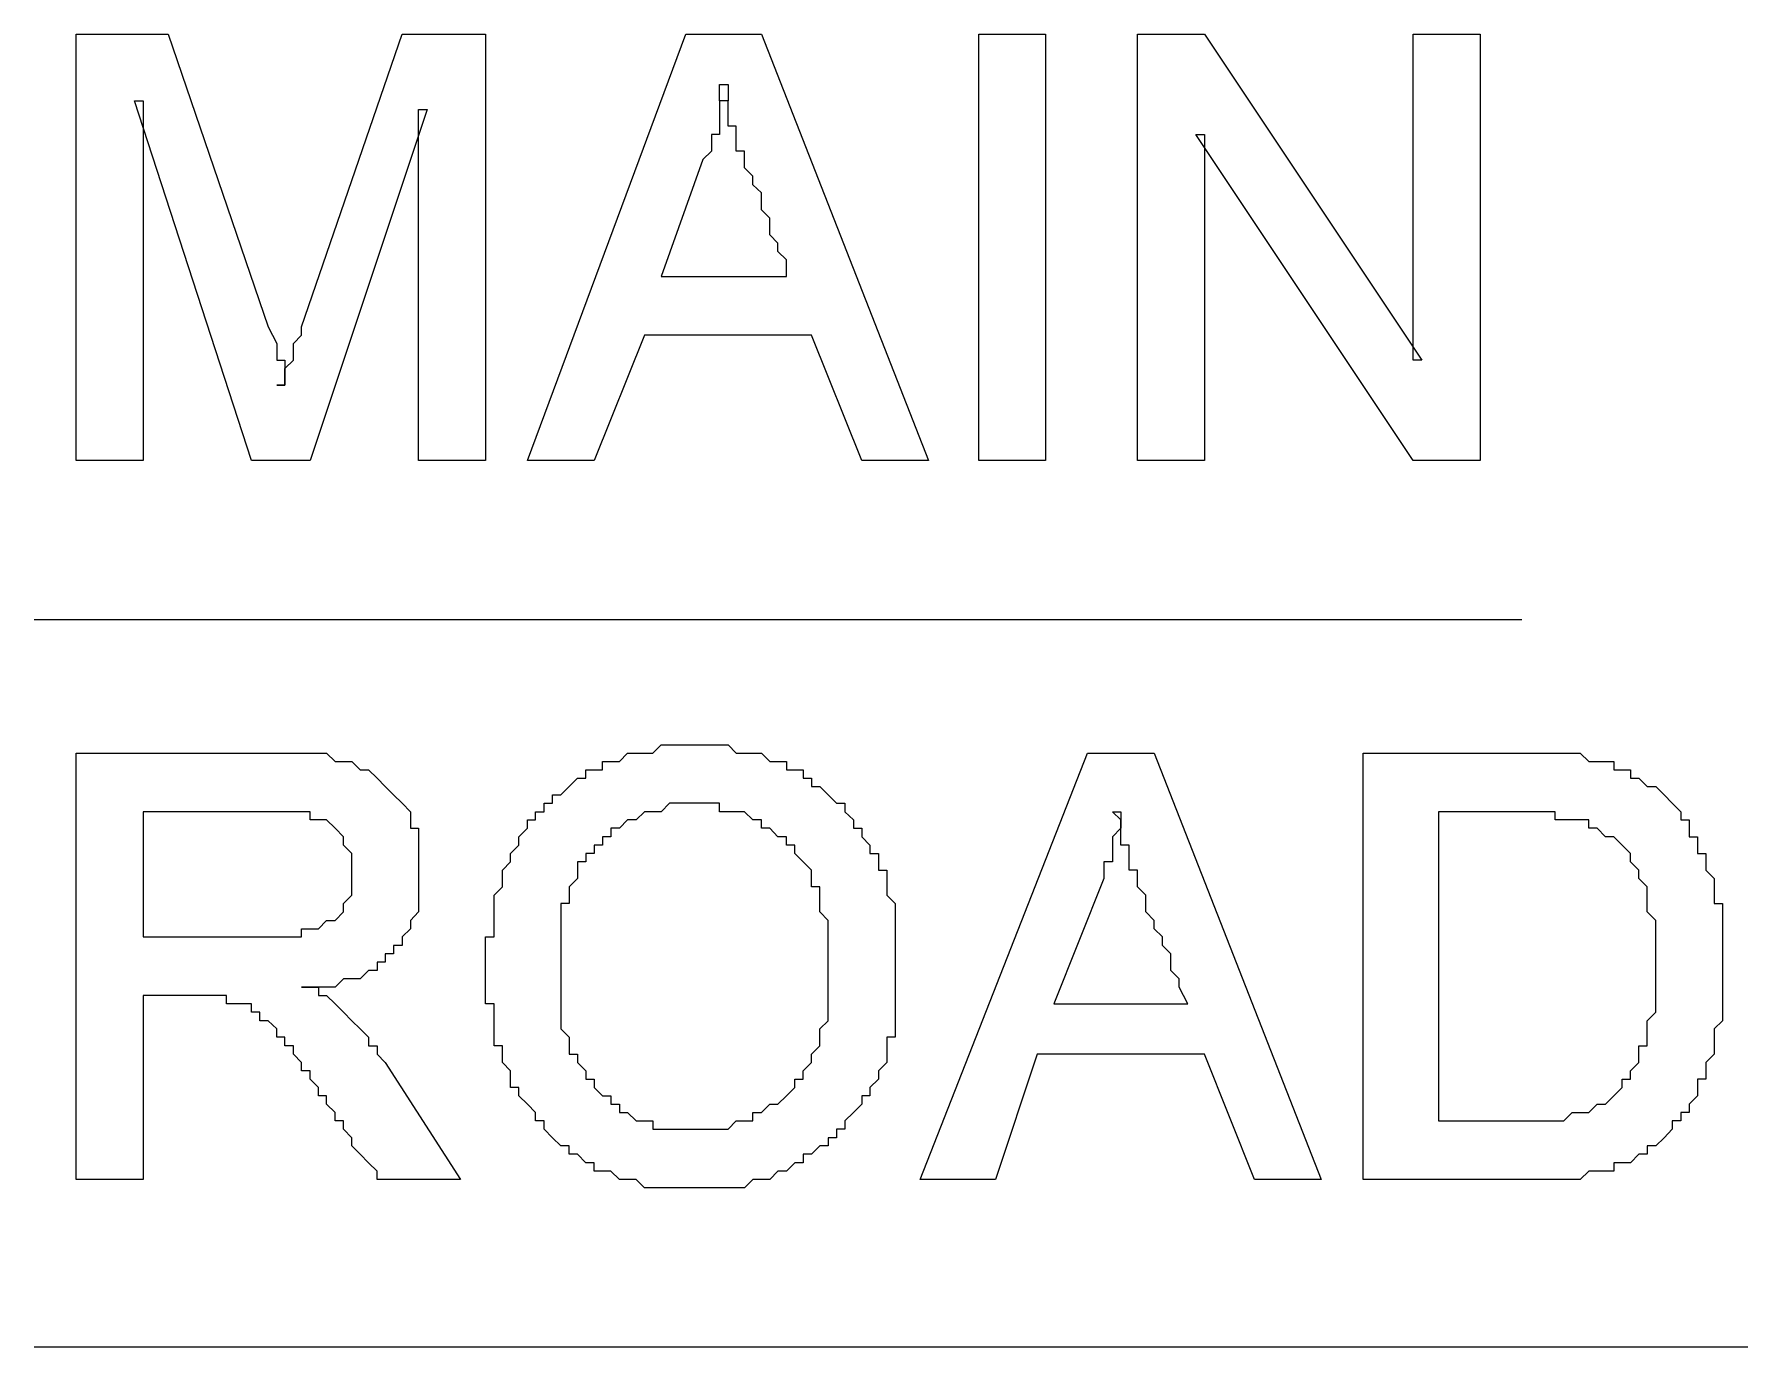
# Model space of a CAD drawing. Header units: inches. Extents: x -628 to 1537, y -1730 to 336.
# Drawn here: x 733 to 787.2, y -768.8 to -727.2 of the extents above; entities that cross this region are included whole.
import ezdxf

# ---------------------------------------------------------------- set-up
doc = ezdxf.new("R2010")
doc.units = ezdxf.units.IN
doc.layers.get('0').update_dxf_attribs({"linetype": 'CONTINUOUS'})

msp = doc.modelspace()

# ---------------------------------------------------------------- linework, layer by layer
at = {"color": 6}
for p, q in [((734.278, -740.733), (734.278, -727.232)), ((734.278, -727.232), (737.194, -727.232)), ((737.194, -727.232), (740.366, -736.499)), ((741.423, -736.499), (744.607, -727.232)), ((744.607, -727.232), (747.254, -727.232)), ((747.254, -727.232), (747.254, -740.733)), ((748.58, -740.733), (753.603, -727.232)), ((753.603, -727.232), (755.993, -727.232)), ((755.993, -727.232), (761.286, -740.733)), ((762.881, -740.733), (762.881, -727.232)), ((762.881, -727.232), (764.996, -727.232)), ((764.996, -727.232), (764.996, -740.733)), ((767.911, -740.733), (767.911, -727.232)), ((767.911, -727.232), (770.032, -727.232)), ((770.032, -727.232), (776.92, -737.56)), ((776.651, -737.56), (776.651, -727.232)), ((776.651, -727.232), (778.772, -727.232)), ((778.772, -727.232), (778.772, -740.733)), ((754.667, -729.085), (754.667, -728.818)), ((754.667, -728.818), (754.936, -728.818)), ((754.667, -729.344), (754.667, -729.085)), ((754.936, -728.818), (754.936, -729.085)), ((754.936, -729.085), (754.936, -729.344)), ((739.84, -740.733), (736.13, -729.344)), ((736.13, -729.344), (736.399, -729.344)), ((736.399, -729.344), (736.399, -740.733)), ((745.402, -729.611), (741.692, -740.733)), ((745.133, -740.733), (745.133, -729.611)), ((745.133, -729.611), (745.402, -729.611)), ((754.936, -729.344), (754.667, -729.344)), ((754.936, -729.344), (754.667, -729.344)), ((754.667, -729.344), (754.667, -729.611)), ((754.667, -729.611), (754.667, -729.878)), ((754.936, -729.611), (754.936, -729.344)), ((754.936, -729.878), (754.936, -729.611)), ((754.667, -729.878), (754.667, -729.878)), ((754.667, -729.878), (754.667, -730.146)), ((754.667, -730.146), (754.667, -730.405)), ((754.936, -730.146), (754.936, -729.878)), ((754.936, -729.878), (754.936, -729.878)), ((755.199, -730.146), (754.936, -730.146)), ((755.199, -730.405), (755.199, -730.146)), ((754.667, -730.405), (754.411, -730.405)), ((754.411, -730.405), (754.411, -730.672)), ((754.411, -730.672), (754.411, -730.939)), ((755.199, -730.672), (755.199, -730.405)), ((755.199, -730.405), (755.199, -730.405)), ((755.199, -730.405), (755.199, -730.405)), ((755.199, -730.405), (755.199, -730.405)), ((755.199, -730.939), (755.199, -730.672)), ((755.199, -730.672), (755.199, -730.672)), ((755.199, -730.672), (755.199, -730.672)), ((776.651, -740.733), (769.763, -730.405)), ((769.763, -730.405), (770.032, -730.405)), ((770.032, -730.405), (770.032, -740.733)), ((754.142, -731.198), (752.815, -734.905)), ((754.411, -730.939), (754.142, -731.198)), ((754.411, -730.939), (754.411, -730.939)), ((755.462, -730.939), (755.199, -730.939)), ((755.462, -731.198), (755.462, -730.939)), ((755.462, -731.465), (755.462, -731.198)), ((755.462, -731.198), (755.462, -731.198)), ((755.724, -731.732), (755.462, -731.465)), ((755.462, -731.465), (755.462, -731.465)), ((755.724, -731.999), (755.724, -731.732)), ((755.993, -732.258), (755.724, -731.999)), ((755.724, -731.999), (755.724, -731.999)), ((755.993, -732.525), (755.993, -732.258)), ((755.993, -732.793), (755.993, -732.525)), ((756.262, -733.06), (755.993, -732.793)), ((756.262, -733.318), (756.262, -733.06)), ((756.262, -733.586), (756.262, -733.318)), ((756.519, -733.853), (756.262, -733.586)), ((756.519, -734.111), (756.519, -733.853)), ((756.788, -734.379), (756.519, -734.111)), ((756.788, -734.905), (756.788, -734.379)), ((752.815, -734.905), (756.788, -734.905)), ((740.366, -736.499), (740.635, -737.025)), ((741.166, -737.025), (741.423, -736.767)), ((741.423, -736.767), (741.423, -736.499)), ((741.423, -736.499), (741.423, -736.499)), ((752.29, -736.767), (750.694, -740.733)), ((757.582, -736.767), (752.29, -736.767)), ((759.178, -740.733), (757.582, -736.767)), ((740.635, -737.025), (740.635, -737.293)), ((740.635, -737.293), (740.635, -737.56)), ((741.166, -737.293), (741.166, -737.025)), ((741.166, -737.025), (741.166, -737.025)), ((741.166, -737.56), (741.166, -737.293)), ((740.635, -737.56), (740.897, -737.56)), ((740.897, -737.56), (740.897, -737.819)), ((740.897, -737.819), (741.166, -737.56)), ((740.897, -737.819), (740.897, -738.086)), ((740.897, -738.086), (740.897, -737.819)), ((740.897, -737.819), (740.897, -737.819)), ((776.92, -737.56), (776.651, -737.56)), ((740.897, -738.353), (740.635, -738.353)), ((740.635, -738.353), (740.897, -738.353)), ((740.897, -738.086), (740.897, -738.086)), ((740.897, -738.086), (740.897, -738.353)), ((740.897, -738.353), (740.897, -738.086)), ((740.897, -738.086), (740.897, -738.086)), ((740.897, -738.353), (740.897, -738.353)), ((740.897, -738.353), (740.897, -738.353)), ((740.897, -738.353), (740.897, -738.353)), ((736.399, -740.733), (734.278, -740.733)), ((741.692, -740.733), (739.84, -740.733)), ((747.254, -740.733), (745.133, -740.733)), ((750.694, -740.733), (748.58, -740.733)), ((761.286, -740.733), (759.178, -740.733)), ((764.996, -740.733), (762.881, -740.733)), ((770.032, -740.733), (767.911, -740.733)), ((778.772, -740.733), (776.651, -740.733)), ((732.952, -745.767), (780.092, -745.767)), ((752.552, -750.009), (752.815, -749.742)), ((752.815, -749.742), (753.078, -749.742)), ((753.078, -749.742), (753.078, -749.742)), ((753.078, -749.742), (753.347, -749.742)), ((753.347, -749.742), (753.603, -749.742)), ((753.603, -749.742), (753.603, -749.742)), ((753.603, -749.742), (753.872, -749.742)), ((753.872, -749.742), (754.142, -749.742)), ((753.872, -749.742), (753.872, -749.742)), ((754.142, -749.742), (754.142, -749.742)), ((754.142, -749.742), (754.936, -749.742)), ((754.936, -749.742), (754.936, -749.742)), ((754.936, -749.742), (755.199, -750.009)), ((734.278, -763.509), (734.278, -750.009)), ((734.278, -750.009), (740.366, -750.009)), ((740.366, -750.009), (740.635, -750.009)), ((740.635, -750.009), (740.897, -750.009)), ((740.897, -750.009), (740.897, -750.009)), ((740.897, -750.009), (741.166, -750.009)), ((741.166, -750.009), (741.423, -750.009)), ((741.423, -750.009), (741.692, -750.009)), ((741.692, -750.009), (741.692, -750.009)), ((741.692, -750.009), (741.961, -750.009)), ((741.961, -750.009), (742.217, -750.009)), ((742.217, -750.009), (742.217, -750.009)), ((742.217, -750.009), (742.486, -750.268)), ((742.486, -750.268), (742.486, -750.268)), ((742.486, -750.268), (742.749, -750.268)), ((742.749, -750.268), (743.018, -750.268)), ((743.018, -750.268), (743.018, -750.268)), ((743.018, -750.268), (743.281, -750.535)), ((750.957, -750.535), (750.957, -750.268)), ((750.957, -750.268), (751.226, -750.268)), ((751.226, -750.268), (751.226, -750.268)), ((751.226, -750.268), (751.495, -750.268)), ((751.495, -750.268), (751.752, -750.009)), ((751.752, -750.009), (751.752, -750.009)), ((751.752, -750.009), (752.021, -750.009)), ((752.021, -750.009), (752.29, -750.009)), ((752.29, -750.009), (752.29, -750.009)), ((752.29, -750.009), (752.552, -750.009)), ((755.199, -750.009), (755.462, -750.009)), ((755.462, -750.009), (755.462, -750.009)), ((755.462, -750.009), (755.724, -750.009)), ((755.724, -750.009), (755.993, -750.009)), ((755.993, -750.009), (755.993, -750.009)), ((755.993, -750.009), (756.262, -750.268)), ((756.262, -750.268), (756.519, -750.268)), ((756.519, -750.268), (756.519, -750.268)), ((756.519, -750.268), (756.788, -750.268)), ((756.788, -750.268), (756.788, -750.535)), ((761.029, -763.509), (766.322, -750.009)), ((766.322, -750.009), (768.443, -750.009)), ((768.443, -750.009), (773.736, -763.509)), ((775.062, -750.009), (780.893, -750.009)), ((775.062, -763.509), (775.062, -750.009)), ((780.893, -750.009), (780.893, -750.009)), ((780.893, -750.009), (781.418, -750.009)), ((781.418, -750.009), (781.418, -750.009)), ((781.418, -750.009), (781.687, -750.009)), ((781.687, -750.009), (781.944, -750.009)), ((781.944, -750.009), (781.944, -750.009)), ((781.944, -750.009), (781.944, -750.009)), ((781.944, -750.009), (782.213, -750.268)), ((782.213, -750.268), (782.475, -750.268)), ((782.475, -750.268), (782.475, -750.268)), ((782.475, -750.268), (782.744, -750.268)), ((782.744, -750.268), (783.007, -750.268)), ((783.007, -750.268), (783.007, -750.535)), ((743.281, -750.535), (743.544, -750.535)), ((743.544, -750.535), (743.544, -750.535)), ((743.544, -750.535), (743.813, -750.802)), ((743.813, -750.802), (743.813, -750.802)), ((743.813, -750.802), (744.069, -751.061)), ((749.9, -751.061), (750.169, -750.802)), ((750.169, -750.802), (750.169, -750.802)), ((750.169, -750.802), (750.432, -750.802)), ((750.432, -750.802), (750.432, -750.535)), ((750.432, -750.535), (750.694, -750.535)), ((750.694, -750.535), (750.957, -750.535)), ((756.788, -750.535), (757.057, -750.535)), ((757.057, -750.535), (757.313, -750.535)), ((757.313, -750.535), (757.313, -750.802)), ((757.313, -750.802), (757.582, -750.802)), ((757.582, -750.802), (757.582, -751.061)), ((783.007, -750.535), (783.27, -750.535)), ((783.27, -750.535), (783.539, -750.535)), ((783.539, -750.535), (783.539, -750.802)), ((783.539, -750.802), (783.795, -750.802)), ((783.795, -750.802), (783.795, -750.802)), ((783.795, -750.802), (784.064, -751.061)), ((744.069, -751.061), (744.069, -751.061)), ((744.069, -751.061), (744.338, -751.328)), ((744.338, -751.328), (744.338, -751.328)), ((744.338, -751.328), (744.607, -751.595)), ((749.374, -751.595), (749.374, -751.328)), ((749.374, -751.328), (749.643, -751.328)), ((749.643, -751.328), (749.9, -751.061)), ((749.643, -751.328), (749.643, -751.328)), ((749.9, -751.061), (749.9, -751.061)), ((757.582, -751.061), (757.845, -751.061)), ((757.845, -751.061), (757.845, -751.061)), ((757.845, -751.061), (758.114, -751.328)), ((758.114, -751.328), (758.114, -751.328)), ((758.114, -751.328), (758.377, -751.595)), ((784.064, -751.061), (784.333, -751.061)), ((784.333, -751.061), (784.333, -751.061)), ((784.333, -751.061), (784.596, -751.328)), ((784.596, -751.328), (784.596, -751.328)), ((784.596, -751.328), (784.859, -751.595)), ((740.366, -751.862), (736.399, -751.862)), ((736.399, -751.862), (736.399, -755.828)), ((740.635, -751.862), (740.366, -751.862)), ((740.897, -751.862), (740.635, -751.862)), ((741.166, -751.862), (740.897, -751.862)), ((741.423, -751.862), (741.166, -751.862)), ((741.166, -751.862), (741.166, -751.862)), ((741.692, -751.862), (741.423, -751.862)), ((741.692, -752.121), (741.692, -751.862)), ((744.607, -751.595), (744.607, -751.595)), ((744.607, -751.595), (744.87, -751.862)), ((744.87, -751.862), (744.87, -752.121)), ((748.836, -752.121), (748.836, -751.862)), ((748.836, -751.862), (749.105, -751.862)), ((749.105, -751.862), (749.105, -751.595)), ((749.105, -751.595), (749.374, -751.595)), ((752.29, -751.862), (752.021, -752.121)), ((752.552, -751.862), (752.29, -751.862)), ((752.29, -751.862), (752.29, -751.862)), ((752.815, -751.862), (752.552, -751.862)), ((753.078, -751.595), (752.815, -751.862)), ((752.815, -751.862), (752.815, -751.862)), ((753.347, -751.595), (753.078, -751.595)), ((753.603, -751.595), (753.347, -751.595)), ((753.347, -751.595), (753.347, -751.595)), ((753.872, -751.595), (753.603, -751.595)), ((754.142, -751.595), (753.872, -751.595)), ((754.411, -751.595), (754.142, -751.595)), ((754.142, -751.595), (754.142, -751.595)), ((754.667, -751.595), (754.411, -751.595)), ((754.667, -751.862), (754.667, -751.595)), ((754.936, -751.862), (754.667, -751.862)), ((755.199, -751.862), (754.936, -751.862)), ((755.462, -751.862), (755.199, -751.862)), ((755.199, -751.862), (755.199, -751.862)), ((755.724, -752.121), (755.462, -751.862)), ((758.377, -751.595), (758.377, -751.595)), ((758.377, -751.595), (758.64, -751.595)), ((758.64, -751.595), (758.64, -751.862)), ((758.64, -751.862), (758.64, -751.862)), ((758.64, -751.862), (758.909, -752.121)), ((767.386, -752.121), (767.117, -751.862)), ((767.117, -751.862), (767.117, -751.862)), ((767.117, -751.862), (767.386, -751.862)), ((767.386, -751.862), (767.386, -751.862)), ((767.386, -751.862), (767.386, -752.121)), ((779.829, -751.862), (777.445, -751.862)), ((777.445, -751.862), (777.445, -761.656)), ((780.092, -751.862), (779.829, -751.862)), ((780.361, -751.862), (780.092, -751.862)), ((780.623, -751.862), (780.361, -751.862)), ((780.361, -751.862), (780.361, -751.862)), ((780.893, -751.862), (780.623, -751.862)), ((781.149, -751.862), (780.893, -751.862)), ((781.149, -752.121), (781.149, -751.862)), ((784.859, -751.595), (784.859, -751.595)), ((784.859, -751.595), (785.128, -751.862)), ((785.128, -751.862), (785.128, -752.121)), ((741.961, -752.121), (741.692, -752.121)), ((742.217, -752.121), (741.961, -752.121)), ((742.486, -752.388), (742.217, -752.121)), ((742.217, -752.121), (742.217, -752.121)), ((742.749, -752.656), (742.486, -752.388)), ((742.486, -752.388), (742.486, -752.388)), ((742.486, -752.388), (742.486, -752.388)), ((744.87, -752.121), (744.87, -752.121)), ((744.87, -752.121), (744.87, -752.388)), ((744.87, -752.388), (745.133, -752.388)), ((745.133, -752.388), (745.133, -752.656)), ((748.311, -752.656), (748.58, -752.388)), ((748.58, -752.388), (748.58, -752.121)), ((748.58, -752.121), (748.836, -752.121)), ((748.58, -752.388), (748.58, -752.388)), ((751.495, -752.388), (751.226, -752.388)), ((751.226, -752.388), (751.226, -752.656)), ((751.752, -752.121), (751.495, -752.388)), ((751.495, -752.388), (751.495, -752.388)), ((752.021, -752.121), (751.752, -752.121)), ((752.021, -752.121), (752.021, -752.121)), ((755.993, -752.121), (755.724, -752.121)), ((755.724, -752.121), (755.724, -752.121)), ((755.993, -752.388), (755.993, -752.121)), ((756.262, -752.388), (755.993, -752.388)), ((756.519, -752.656), (756.262, -752.388)), ((756.262, -752.388), (756.262, -752.388)), ((758.909, -752.121), (758.909, -752.388)), ((758.909, -752.388), (759.178, -752.388)), ((759.178, -752.388), (759.178, -752.656)), ((767.386, -752.388), (767.117, -752.656)), ((767.386, -752.388), (767.386, -752.121)), ((767.386, -752.121), (767.386, -752.388)), ((767.386, -752.656), (767.386, -752.388)), ((767.386, -752.388), (767.386, -752.388)), ((767.386, -752.388), (767.386, -752.388)), ((781.418, -752.121), (781.149, -752.121)), ((781.687, -752.121), (781.418, -752.121)), ((781.418, -752.121), (781.418, -752.121)), ((781.944, -752.121), (781.687, -752.121)), ((781.687, -752.121), (781.687, -752.121)), ((782.213, -752.121), (781.944, -752.121)), ((782.213, -752.388), (782.213, -752.121)), ((782.475, -752.388), (782.213, -752.388)), ((782.744, -752.656), (782.475, -752.388)), ((782.475, -752.388), (782.475, -752.388)), ((785.128, -752.121), (785.128, -752.121)), ((785.128, -752.121), (785.391, -752.121)), ((785.391, -752.121), (785.391, -752.388)), ((785.391, -752.388), (785.391, -752.656)), ((742.749, -752.923), (742.749, -752.656)), ((742.749, -752.656), (742.749, -752.656)), ((743.018, -753.181), (742.749, -752.923)), ((745.133, -752.656), (745.133, -752.923)), ((745.133, -752.923), (745.133, -752.923)), ((745.133, -752.923), (745.133, -753.181)), ((748.048, -753.181), (748.311, -752.923)), ((748.311, -752.923), (748.311, -752.656)), ((748.311, -752.923), (748.311, -752.923)), ((750.957, -752.923), (750.694, -752.923)), ((750.694, -752.923), (750.694, -753.181)), ((751.226, -752.656), (750.957, -752.656)), ((750.957, -752.656), (750.957, -752.923)), ((756.788, -752.656), (756.519, -752.656)), ((756.788, -752.923), (756.788, -752.656)), ((757.057, -752.923), (756.788, -752.923)), ((757.057, -753.181), (757.057, -752.923)), ((757.057, -752.923), (757.057, -752.923)), ((759.178, -752.656), (759.178, -752.656)), ((759.178, -752.656), (759.434, -752.923)), ((759.434, -752.923), (759.434, -752.923)), ((759.434, -752.923), (759.434, -753.181)), ((767.117, -752.656), (767.117, -752.923)), ((767.117, -752.923), (767.117, -752.923)), ((767.117, -752.923), (767.117, -753.181)), ((767.386, -752.923), (767.386, -752.656)), ((767.648, -752.923), (767.386, -752.923)), ((767.648, -753.181), (767.648, -752.923)), ((783.007, -752.656), (782.744, -752.656)), ((783.27, -752.923), (783.007, -752.656)), ((783.007, -752.656), (783.007, -752.656)), ((783.539, -753.181), (783.27, -752.923)), ((783.27, -752.923), (783.27, -752.923)), ((785.391, -752.656), (785.66, -752.656)), ((785.66, -752.656), (785.66, -752.923)), ((785.66, -752.923), (785.66, -753.181)), ((743.018, -753.449), (743.018, -753.181)), ((743.018, -753.181), (743.018, -753.181)), ((743.018, -753.716), (743.018, -753.449)), ((745.133, -753.181), (745.133, -753.449)), ((745.133, -753.449), (745.133, -753.716)), ((747.785, -753.716), (748.048, -753.449)), ((748.048, -753.449), (748.048, -753.181)), ((748.048, -753.181), (748.048, -753.181)), ((748.048, -753.449), (748.048, -753.449)), ((750.432, -753.449), (750.169, -753.449)), ((750.169, -753.449), (750.169, -753.716)), ((750.694, -753.181), (750.432, -753.181)), ((750.432, -753.181), (750.432, -753.181)), ((750.432, -753.181), (750.432, -753.449)), ((757.313, -753.449), (757.057, -753.181)), ((757.057, -753.181), (757.057, -753.181)), ((757.582, -753.716), (757.313, -753.449)), ((757.313, -753.449), (757.313, -753.449)), ((759.434, -753.181), (759.703, -753.181)), ((759.703, -753.181), (759.703, -753.449)), ((759.703, -753.449), (759.703, -753.716)), ((767.117, -753.449), (766.848, -753.449)), ((766.848, -753.449), (766.848, -753.716)), ((767.117, -753.181), (767.117, -753.449)), ((767.648, -753.449), (767.648, -753.181)), ((767.648, -753.181), (767.648, -753.181)), ((767.648, -753.181), (767.648, -753.181)), ((767.648, -753.181), (767.648, -753.181)), ((767.648, -753.716), (767.648, -753.449)), ((767.648, -753.449), (767.648, -753.449)), ((767.648, -753.449), (767.648, -753.449)), ((783.539, -753.449), (783.539, -753.181)), ((783.795, -753.716), (783.539, -753.449)), ((783.539, -753.449), (783.539, -753.449)), ((785.66, -753.181), (785.916, -753.181)), ((785.916, -753.181), (785.916, -753.449)), ((785.916, -753.449), (785.916, -753.449)), ((785.916, -753.449), (785.916, -753.716)), ((743.018, -753.974), (743.018, -753.716)), ((743.018, -753.716), (743.018, -753.716)), ((743.018, -754.242), (743.018, -753.974)), ((743.018, -753.974), (743.018, -753.974)), ((745.133, -753.716), (745.133, -753.716)), ((745.133, -753.716), (745.133, -753.716)), ((745.133, -753.716), (745.133, -753.974)), ((745.133, -753.974), (745.133, -754.242)), ((747.785, -753.974), (747.785, -753.716)), ((747.785, -754.242), (747.785, -753.974)), ((747.785, -753.974), (747.785, -753.974)), ((750.169, -753.974), (749.9, -754.242)), ((750.169, -753.716), (750.169, -753.974)), ((750.169, -753.974), (750.169, -753.974)), ((757.582, -753.974), (757.582, -753.716)), ((757.582, -753.716), (757.582, -753.716)), ((757.582, -754.242), (757.582, -753.974)), ((759.703, -753.716), (759.966, -753.716)), ((759.966, -753.716), (759.966, -753.974)), ((759.966, -753.974), (759.966, -754.242)), ((766.848, -753.974), (765.265, -757.949)), ((766.848, -753.716), (766.848, -753.974)), ((766.848, -753.974), (766.848, -753.974)), ((767.911, -753.716), (767.648, -753.716)), ((767.911, -753.974), (767.911, -753.716)), ((767.911, -754.242), (767.911, -753.974)), ((767.911, -753.974), (767.911, -753.974)), ((783.795, -753.974), (783.795, -753.716)), ((783.795, -753.716), (783.795, -753.716)), ((784.064, -754.242), (783.795, -753.974)), ((785.916, -753.716), (786.185, -753.974)), ((786.185, -753.974), (786.185, -753.974)), ((786.185, -753.974), (786.185, -754.242)), ((742.749, -754.768), (743.018, -754.509)), ((743.018, -754.509), (743.018, -754.242)), ((743.018, -754.509), (743.018, -754.509)), ((745.133, -754.242), (745.133, -754.509)), ((745.133, -754.509), (745.133, -754.509)), ((745.133, -754.509), (745.133, -754.768)), ((747.523, -754.509), (747.785, -754.242)), ((747.523, -754.768), (747.523, -754.509)), ((747.523, -754.509), (747.523, -754.509)), ((749.9, -754.242), (749.9, -754.242)), ((749.9, -754.242), (749.9, -754.509)), ((749.9, -754.509), (749.9, -754.768)), ((757.845, -754.242), (757.582, -754.242)), ((757.845, -754.509), (757.845, -754.242)), ((757.845, -754.768), (757.845, -754.509)), ((757.845, -754.509), (757.845, -754.509)), ((759.966, -754.242), (759.966, -754.242)), ((759.966, -754.242), (759.966, -754.509)), ((759.966, -754.509), (760.229, -754.768)), ((768.174, -754.509), (767.911, -754.242)), ((767.911, -754.242), (767.911, -754.242)), ((768.174, -754.768), (768.174, -754.509)), ((768.174, -754.509), (768.174, -754.509)), ((784.064, -754.509), (784.064, -754.242)), ((784.064, -754.242), (784.064, -754.242)), ((784.064, -754.768), (784.064, -754.509)), ((786.185, -754.242), (786.185, -754.509)), ((786.185, -754.509), (786.185, -754.509)), ((786.185, -754.509), (786.185, -754.768)), ((742.486, -755.303), (742.749, -755.035)), ((742.749, -755.035), (742.749, -754.768)), ((742.749, -755.035), (742.749, -755.035)), ((745.133, -755.035), (744.87, -755.303)), ((745.133, -754.768), (745.133, -755.035)), ((745.133, -755.035), (745.133, -755.035)), ((747.523, -755.035), (747.523, -754.768)), ((747.523, -755.303), (747.523, -755.035)), ((747.523, -755.035), (747.523, -755.035)), ((749.9, -754.768), (749.643, -754.768)), ((749.643, -754.768), (749.643, -755.035)), ((749.643, -755.035), (749.643, -755.303)), ((757.845, -755.035), (757.845, -754.768)), ((758.114, -755.303), (757.845, -755.035)), ((760.229, -754.768), (760.229, -754.768)), ((760.229, -754.768), (760.229, -755.035)), ((760.229, -755.035), (760.229, -755.303)), ((768.174, -755.035), (768.174, -754.768)), ((768.443, -755.303), (768.174, -755.035)), ((784.064, -755.035), (784.064, -754.768)), ((784.064, -754.768), (784.064, -754.768)), ((784.333, -755.303), (784.064, -755.035)), ((786.185, -754.768), (786.454, -754.768)), ((786.454, -754.768), (786.454, -755.035)), ((786.454, -755.035), (786.454, -755.303)), ((741.423, -755.828), (741.423, -755.569)), ((741.423, -755.569), (741.692, -755.569)), ((741.692, -755.569), (741.692, -755.569)), ((741.692, -755.569), (741.961, -755.569)), ((741.961, -755.569), (742.217, -755.303)), ((741.961, -755.569), (741.961, -755.569)), ((742.217, -755.303), (742.486, -755.303)), ((742.486, -755.303), (742.486, -755.303)), ((744.87, -755.569), (744.607, -755.828)), ((744.87, -755.303), (744.87, -755.569)), ((744.87, -755.569), (744.87, -755.569)), ((747.523, -755.569), (747.523, -755.303)), ((747.523, -755.828), (747.523, -755.569)), ((749.643, -755.303), (749.643, -755.303)), ((749.643, -755.303), (749.643, -755.569)), ((749.643, -755.569), (749.643, -755.828)), ((758.114, -755.569), (758.114, -755.303)), ((758.114, -755.303), (758.114, -755.303)), ((758.114, -755.828), (758.114, -755.569)), ((760.229, -755.303), (760.229, -755.303)), ((760.229, -755.303), (760.229, -755.569)), ((760.229, -755.569), (760.229, -755.828)), ((768.443, -755.569), (768.443, -755.303)), ((768.443, -755.303), (768.443, -755.303)), ((768.699, -755.828), (768.443, -755.569)), ((784.333, -755.569), (784.333, -755.303)), ((784.333, -755.303), (784.333, -755.303)), ((784.333, -755.828), (784.333, -755.569)), ((786.454, -755.303), (786.454, -755.569)), ((786.454, -755.569), (786.454, -755.569)), ((786.454, -755.569), (786.454, -755.828)), ((736.399, -755.828), (740.366, -755.828)), ((740.366, -755.828), (740.366, -755.828)), ((740.366, -755.828), (741.166, -755.828)), ((741.166, -755.828), (741.166, -755.828)), ((741.166, -755.828), (741.423, -755.828)), ((744.607, -756.095), (744.338, -756.095)), ((744.338, -756.095), (744.338, -756.362)), ((744.607, -755.828), (744.607, -755.828)), ((744.607, -755.828), (744.607, -756.095)), ((747.254, -756.095), (747.254, -755.828)), ((747.254, -755.828), (747.523, -755.828)), ((747.254, -756.362), (747.254, -756.095)), ((749.643, -755.828), (749.643, -756.095)), ((749.643, -756.095), (749.643, -756.095)), ((749.643, -756.095), (749.643, -756.362)), ((758.114, -756.095), (758.114, -755.828)), ((758.114, -755.828), (758.114, -755.828)), ((758.114, -756.362), (758.114, -756.095)), ((760.229, -755.828), (760.229, -756.095)), ((760.229, -756.095), (760.229, -756.095)), ((760.229, -756.095), (760.229, -756.362)), ((768.699, -756.095), (768.699, -755.828)), ((768.968, -756.362), (768.699, -756.095)), ((784.333, -756.095), (784.333, -755.828)), ((784.333, -755.828), (784.333, -755.828)), ((784.333, -756.362), (784.333, -756.095)), ((786.454, -755.828), (786.454, -756.095)), ((786.454, -756.095), (786.454, -756.362)), ((743.544, -756.888), (743.281, -757.156)), ((743.813, -756.888), (743.544, -756.888)), ((743.544, -756.888), (743.544, -756.888)), ((744.069, -756.63), (743.813, -756.63)), ((743.813, -756.63), (743.813, -756.888)), ((744.338, -756.362), (744.069, -756.362)), ((744.069, -756.362), (744.069, -756.63)), ((744.338, -756.362), (744.338, -756.362)), ((747.254, -756.63), (747.254, -756.362)), ((747.254, -756.888), (747.254, -756.63)), ((747.254, -756.63), (747.254, -756.63)), ((747.254, -757.156), (747.254, -756.888)), ((749.643, -756.362), (749.643, -756.63)), ((749.643, -756.63), (749.643, -756.888)), ((749.643, -756.888), (749.643, -756.888)), ((749.643, -756.888), (749.643, -757.156)), ((758.114, -756.63), (758.114, -756.362)), ((758.114, -756.888), (758.114, -756.63)), ((758.114, -757.156), (758.114, -756.888)), ((758.114, -756.888), (758.114, -756.888)), ((760.229, -756.362), (760.229, -756.63)), ((760.229, -756.63), (760.229, -756.888)), ((760.229, -756.888), (760.229, -756.888)), ((760.229, -756.888), (760.229, -757.156)), ((768.968, -756.63), (768.968, -756.362)), ((768.968, -756.888), (768.968, -756.63)), ((769.237, -757.156), (768.968, -756.888)), ((784.333, -756.63), (784.333, -756.362)), ((784.333, -756.888), (784.333, -756.63)), ((784.333, -756.63), (784.333, -756.63)), ((784.333, -756.63), (784.333, -756.63)), ((784.333, -757.156), (784.333, -756.888)), ((786.454, -756.362), (786.454, -756.362)), ((786.454, -756.362), (786.454, -756.63)), ((786.454, -756.63), (786.454, -756.63)), ((786.454, -756.63), (786.454, -756.888)), ((786.454, -756.888), (786.454, -757.156)), ((741.692, -757.423), (741.423, -757.423)), ((741.423, -757.423), (741.423, -757.423)), ((741.423, -757.423), (741.692, -757.423)), ((741.961, -757.423), (741.692, -757.423)), ((741.692, -757.423), (741.692, -757.423)), ((741.692, -757.423), (741.692, -757.423)), ((741.692, -757.423), (741.961, -757.423)), ((742.217, -757.423), (741.961, -757.423)), ((741.961, -757.423), (741.961, -757.682)), ((742.486, -757.423), (742.217, -757.423)), ((742.749, -757.156), (742.486, -757.423)), ((742.486, -757.423), (742.486, -757.423)), ((743.018, -757.156), (742.749, -757.156)), ((743.281, -757.156), (743.018, -757.156)), ((743.018, -757.156), (743.018, -757.156)), ((747.254, -757.423), (747.254, -757.156)), ((747.254, -757.682), (747.254, -757.423)), ((747.254, -757.423), (747.254, -757.423)), ((749.643, -757.156), (749.643, -757.423)), ((749.643, -757.423), (749.643, -757.682)), ((758.114, -757.423), (758.114, -757.156)), ((758.114, -757.156), (758.114, -757.156)), ((758.114, -757.682), (758.114, -757.423)), ((760.229, -757.156), (760.229, -757.156)), ((760.229, -757.156), (760.229, -757.423)), ((760.229, -757.423), (760.229, -757.682)), ((769.237, -757.423), (769.237, -757.156)), ((769.506, -757.949), (769.237, -757.423)), ((784.333, -757.423), (784.333, -757.156)), ((784.333, -757.682), (784.333, -757.423)), ((786.454, -757.156), (786.454, -757.423)), ((786.454, -757.423), (786.454, -757.423)), ((786.454, -757.423), (786.454, -757.682)), ((738.251, -757.682), (736.399, -757.682)), ((736.399, -757.682), (736.399, -763.509)), ((738.514, -757.682), (738.251, -757.682)), ((738.251, -757.682), (738.251, -757.682)), ((738.777, -757.682), (738.514, -757.682)), ((739.046, -757.682), (738.777, -757.682)), ((739.046, -757.949), (739.046, -757.682)), ((739.315, -757.949), (739.046, -757.949)), ((739.571, -757.949), (739.315, -757.949)), ((739.315, -757.949), (739.315, -757.949)), ((739.315, -757.949), (739.315, -757.949)), ((739.84, -757.949), (739.571, -757.949)), ((739.84, -758.216), (739.84, -757.949)), ((741.961, -757.682), (742.217, -757.682)), ((742.217, -757.682), (742.217, -757.682)), ((742.217, -757.682), (742.486, -757.949)), ((742.486, -757.949), (742.486, -757.949)), ((742.486, -757.949), (742.749, -758.216)), ((747.254, -757.949), (747.254, -757.682)), ((747.523, -757.949), (747.254, -757.949)), ((747.523, -758.216), (747.523, -757.949)), ((749.643, -757.682), (749.643, -757.949)), ((749.643, -757.949), (749.643, -757.949)), ((749.643, -757.949), (749.643, -758.216)), ((758.114, -757.949), (758.114, -757.682)), ((758.114, -758.216), (758.114, -757.949)), ((758.114, -757.949), (758.114, -757.949)), ((760.229, -757.682), (760.229, -757.949)), ((760.229, -757.949), (760.229, -757.949)), ((760.229, -757.949), (760.229, -758.216)), ((765.265, -757.949), (769.506, -757.949)), ((784.333, -757.949), (784.333, -757.682)), ((784.333, -758.216), (784.333, -757.949)), ((784.333, -757.949), (784.333, -757.949)), ((786.454, -757.682), (786.454, -757.949)), ((786.454, -757.949), (786.454, -758.216)), ((740.103, -758.216), (739.84, -758.216)), ((740.103, -758.484), (740.103, -758.216)), ((740.366, -758.484), (740.103, -758.484)), ((740.635, -758.742), (740.366, -758.484)), ((740.366, -758.484), (740.366, -758.484)), ((742.749, -758.216), (742.749, -758.216)), ((742.749, -758.216), (743.018, -758.484)), ((743.018, -758.484), (743.018, -758.484)), ((743.018, -758.484), (743.281, -758.742)), ((747.523, -758.484), (747.523, -758.216)), ((747.523, -758.742), (747.523, -758.484)), ((749.643, -758.216), (749.643, -758.484)), ((749.643, -758.484), (749.643, -758.484)), ((749.643, -758.484), (749.643, -758.742)), ((757.845, -758.742), (758.114, -758.484)), ((758.114, -758.484), (758.114, -758.216)), ((760.229, -758.216), (760.229, -758.484)), ((760.229, -758.484), (760.229, -758.484)), ((760.229, -758.484), (760.229, -758.742)), ((784.064, -758.484), (784.333, -758.216)), ((784.064, -758.742), (784.064, -758.484)), ((784.064, -758.484), (784.064, -758.484)), ((786.454, -758.484), (786.185, -758.742)), ((786.454, -758.216), (786.454, -758.216)), ((786.454, -758.216), (786.454, -758.484)), ((740.635, -759.009), (740.635, -758.742)), ((740.635, -758.742), (740.635, -758.742)), ((740.897, -759.009), (740.635, -759.009)), ((740.897, -759.276), (740.897, -759.009)), ((743.281, -758.742), (743.281, -758.742)), ((743.281, -758.742), (743.544, -759.009)), ((743.544, -759.009), (743.544, -759.276)), ((747.523, -759.009), (747.523, -758.742)), ((747.523, -758.742), (747.523, -758.742)), ((747.523, -759.276), (747.523, -759.009)), ((749.643, -758.742), (749.9, -759.009)), ((749.9, -759.009), (749.9, -759.009)), ((749.9, -759.009), (749.9, -759.276)), ((757.845, -759.009), (757.845, -758.742)), ((757.845, -758.742), (757.845, -758.742)), ((757.845, -759.276), (757.845, -759.009)), ((760.229, -759.009), (759.966, -759.009)), ((759.966, -759.009), (759.966, -759.276)), ((760.229, -758.742), (760.229, -759.009)), ((784.064, -759.009), (784.064, -758.742)), ((784.064, -759.276), (784.064, -759.009)), ((784.064, -759.009), (784.064, -759.009)), ((786.185, -758.742), (786.185, -759.009)), ((786.185, -759.009), (786.185, -759.009)), ((786.185, -759.009), (786.185, -759.276)), ((741.166, -759.276), (740.897, -759.276)), ((741.166, -759.544), (741.166, -759.276)), ((741.423, -759.803), (741.166, -759.544)), ((743.544, -759.276), (743.813, -759.276)), ((743.813, -759.276), (743.813, -759.544)), ((743.813, -759.544), (744.069, -759.803)), ((747.785, -759.276), (747.523, -759.276)), ((747.785, -759.544), (747.785, -759.276)), ((747.785, -759.803), (747.785, -759.544)), ((749.9, -759.276), (749.9, -759.544)), ((749.9, -759.544), (750.169, -759.544)), ((750.169, -759.544), (750.169, -759.803)), ((757.582, -759.544), (757.845, -759.276)), ((757.582, -759.803), (757.582, -759.544)), ((757.582, -759.544), (757.582, -759.544)), ((757.845, -759.276), (757.845, -759.276)), ((759.966, -759.276), (759.966, -759.544)), ((759.966, -759.544), (759.966, -759.544)), ((759.966, -759.544), (759.966, -759.803)), ((764.733, -759.544), (763.407, -763.509)), ((770.032, -759.544), (764.733, -759.544)), ((771.615, -763.509), (770.032, -759.544)), ((783.795, -759.544), (783.795, -759.276)), ((783.795, -759.276), (784.064, -759.276)), ((783.795, -759.803), (783.795, -759.544)), ((783.795, -759.544), (783.795, -759.544)), ((786.185, -759.544), (785.916, -759.803)), ((786.185, -759.276), (786.185, -759.544)), ((786.185, -759.544), (786.185, -759.544)), ((741.423, -760.07), (741.423, -759.803)), ((741.423, -759.803), (741.423, -759.803)), ((741.423, -759.803), (741.423, -759.803)), ((741.423, -759.803), (741.423, -759.803)), ((741.692, -760.07), (741.423, -760.07)), ((741.692, -760.337), (741.692, -760.07)), ((741.692, -760.07), (741.692, -760.07)), ((744.069, -759.803), (746.459, -763.509)), ((748.048, -760.07), (747.785, -759.803)), ((747.785, -759.803), (747.785, -759.803)), ((748.048, -760.337), (748.048, -760.07)), ((748.048, -760.07), (748.048, -760.07)), ((750.169, -759.803), (750.169, -759.803)), ((750.169, -759.803), (750.432, -760.07)), ((750.432, -760.07), (750.432, -760.07)), ((750.432, -760.07), (750.432, -760.337)), ((757.313, -760.07), (757.582, -759.803)), ((757.313, -760.337), (757.313, -760.07)), ((757.313, -760.07), (757.313, -760.07)), ((759.966, -759.803), (759.703, -760.07)), ((759.703, -760.07), (759.703, -760.07)), ((759.703, -760.07), (759.703, -760.337)), ((783.539, -760.07), (783.795, -759.803)), ((783.539, -760.337), (783.539, -760.07)), ((783.795, -759.803), (783.795, -759.803)), ((785.916, -759.803), (785.916, -760.07)), ((785.916, -760.07), (785.916, -760.07)), ((785.916, -760.07), (785.916, -760.337)), ((741.961, -760.596), (741.692, -760.337)), ((741.692, -760.337), (741.692, -760.337)), ((741.961, -760.863), (741.961, -760.596)), ((741.961, -760.596), (741.961, -760.596)), ((748.048, -760.596), (748.048, -760.337)), ((748.311, -760.596), (748.048, -760.596)), ((748.311, -760.863), (748.311, -760.596)), ((750.432, -760.337), (750.694, -760.337)), ((750.694, -760.337), (750.694, -760.596)), ((750.694, -760.596), (750.694, -760.596)), ((750.694, -760.596), (750.957, -760.863)), ((756.788, -760.863), (757.057, -760.596)), ((757.057, -760.596), (757.057, -760.337)), ((757.057, -760.337), (757.313, -760.337)), ((757.057, -760.596), (757.057, -760.596)), ((757.057, -760.596), (757.057, -760.596)), ((759.703, -760.337), (759.434, -760.596)), ((759.434, -760.596), (759.434, -760.596)), ((759.434, -760.596), (759.434, -760.863)), ((783.007, -760.863), (783.27, -760.596)), ((783.27, -760.596), (783.27, -760.337)), ((783.27, -760.337), (783.539, -760.337)), ((783.27, -760.596), (783.27, -760.596)), ((785.916, -760.337), (785.66, -760.337)), ((785.66, -760.337), (785.66, -760.596)), ((785.66, -760.596), (785.66, -760.863)), ((742.217, -760.863), (741.961, -760.863)), ((742.217, -761.13), (742.217, -760.863)), ((742.486, -761.388), (742.217, -761.13)), ((742.217, -761.13), (742.217, -761.13)), ((748.58, -761.13), (748.311, -760.863)), ((748.311, -760.863), (748.311, -760.863)), ((748.836, -761.388), (748.58, -761.13)), ((748.58, -761.13), (748.58, -761.13)), ((750.957, -760.863), (750.957, -760.863)), ((750.957, -760.863), (751.226, -760.863)), ((751.226, -760.863), (751.226, -761.13)), ((751.226, -761.13), (751.495, -761.13)), ((751.495, -761.13), (751.495, -761.388)), ((755.993, -761.388), (756.262, -761.13)), ((756.262, -761.13), (756.519, -761.13)), ((756.519, -761.13), (756.788, -760.863)), ((756.519, -761.13), (756.519, -761.13)), ((756.788, -760.863), (756.788, -760.863)), ((759.178, -761.13), (758.909, -761.388)), ((759.434, -760.863), (759.178, -760.863)), ((759.178, -760.863), (759.178, -761.13)), ((759.178, -761.13), (759.178, -761.13)), ((782.213, -761.388), (782.475, -761.13)), ((782.475, -761.13), (782.744, -761.13)), ((782.744, -761.13), (783.007, -760.863)), ((782.744, -761.13), (782.744, -761.13)), ((783.007, -760.863), (783.007, -760.863)), ((785.66, -760.863), (785.391, -761.13)), ((785.391, -761.13), (785.391, -761.13)), ((785.391, -761.13), (785.391, -761.388)), ((785.66, -760.863), (785.66, -760.863)), ((742.486, -761.656), (742.486, -761.388)), ((742.749, -761.656), (742.486, -761.656)), ((742.749, -761.923), (742.749, -761.656)), ((748.836, -761.656), (748.836, -761.388)), ((749.105, -761.656), (748.836, -761.656)), ((749.105, -761.923), (749.105, -761.656)), ((751.495, -761.388), (751.752, -761.388)), ((751.752, -761.388), (751.752, -761.388)), ((751.752, -761.388), (752.021, -761.656)), ((752.021, -761.656), (752.29, -761.656)), ((752.29, -761.656), (752.29, -761.656)), ((752.29, -761.656), (752.552, -761.656)), ((752.552, -761.656), (752.552, -761.923)), ((754.936, -761.923), (755.199, -761.656)), ((755.199, -761.656), (755.199, -761.656)), ((755.199, -761.656), (755.462, -761.656)), ((755.462, -761.656), (755.724, -761.656)), ((755.724, -761.656), (755.724, -761.388)), ((755.724, -761.388), (755.993, -761.388)), ((755.993, -761.388), (755.993, -761.388)), ((758.909, -761.388), (758.64, -761.656)), ((758.64, -761.656), (758.64, -761.656)), ((758.64, -761.656), (758.64, -761.923)), ((758.909, -761.388), (758.909, -761.388)), ((777.445, -761.656), (780.893, -761.656)), ((780.893, -761.656), (780.893, -761.656)), ((780.893, -761.656), (781.418, -761.656)), ((781.418, -761.656), (781.687, -761.388)), ((781.418, -761.656), (781.418, -761.656)), ((781.418, -761.656), (781.418, -761.656)), ((781.687, -761.388), (781.687, -761.388)), ((781.687, -761.388), (781.944, -761.388)), ((781.944, -761.388), (782.213, -761.388)), ((782.213, -761.388), (782.213, -761.388)), ((785.128, -761.656), (784.859, -761.656)), ((784.859, -761.656), (784.859, -761.923)), ((785.391, -761.388), (785.128, -761.388)), ((785.128, -761.388), (785.128, -761.656)), ((785.128, -761.656), (785.128, -761.656)), ((743.018, -762.191), (742.749, -761.923)), ((743.018, -762.449), (743.018, -762.191)), ((749.374, -762.191), (749.105, -761.923)), ((749.105, -761.923), (749.105, -761.923)), ((749.643, -762.449), (749.374, -762.191)), ((749.374, -762.191), (749.374, -762.191)), ((752.552, -761.923), (752.815, -761.923)), ((752.815, -761.923), (753.078, -761.923)), ((753.078, -761.923), (753.347, -761.923)), ((753.347, -761.923), (753.347, -761.923)), ((753.347, -761.923), (753.603, -761.923)), ((753.603, -761.923), (753.872, -761.923)), ((753.872, -761.923), (754.142, -761.923)), ((753.872, -761.923), (753.872, -761.923)), ((753.872, -761.923), (753.872, -761.923)), ((754.142, -761.923), (754.142, -761.923)), ((754.142, -761.923), (754.667, -761.923)), ((754.667, -761.923), (754.667, -761.923)), ((754.667, -761.923), (754.936, -761.923)), ((758.377, -762.191), (758.114, -762.191)), ((758.114, -762.191), (758.114, -762.449)), ((758.64, -761.923), (758.377, -761.923)), ((758.377, -761.923), (758.377, -762.191)), ((758.64, -761.923), (758.64, -761.923)), ((784.596, -762.191), (784.333, -762.449)), ((784.859, -761.923), (784.596, -762.191)), ((784.596, -762.191), (784.596, -762.191)), ((784.859, -761.923), (784.859, -761.923)), ((743.281, -762.716), (743.018, -762.449)), ((743.544, -762.984), (743.281, -762.716)), ((743.281, -762.716), (743.281, -762.716)), ((749.9, -762.449), (749.643, -762.449)), ((749.643, -762.449), (749.643, -762.449)), ((749.9, -762.716), (749.9, -762.449)), ((750.169, -762.716), (749.9, -762.716)), ((750.432, -762.984), (750.169, -762.716)), ((757.582, -762.716), (757.313, -762.716)), ((757.313, -762.716), (757.313, -762.984)), ((757.845, -762.449), (757.582, -762.716)), ((757.582, -762.716), (757.582, -762.716)), ((758.114, -762.449), (757.845, -762.449)), ((783.795, -762.716), (783.539, -762.984)), ((784.064, -762.716), (783.795, -762.716)), ((783.795, -762.716), (783.795, -762.716)), ((784.333, -762.449), (784.064, -762.449)), ((784.064, -762.449), (784.064, -762.716)), ((784.333, -762.449), (784.333, -762.449)), ((743.813, -763.251), (743.544, -762.984)), ((743.813, -763.509), (743.813, -763.251)), ((750.694, -762.984), (750.432, -762.984)), ((750.432, -762.984), (750.432, -762.984)), ((750.694, -763.251), (750.694, -762.984)), ((750.957, -763.251), (750.694, -763.251)), ((751.226, -763.251), (750.957, -763.251)), ((751.495, -763.509), (751.226, -763.251)), ((751.226, -763.251), (751.226, -763.251)), ((756.519, -763.251), (756.262, -763.509)), ((756.788, -763.251), (756.519, -763.251)), ((756.519, -763.251), (756.519, -763.251)), ((757.057, -762.984), (756.788, -763.251)), ((757.313, -762.984), (757.057, -762.984)), ((757.057, -762.984), (757.057, -762.984)), ((782.213, -763.251), (781.944, -763.509)), ((782.475, -763.251), (782.213, -763.251)), ((782.744, -763.251), (782.475, -763.251)), ((783.007, -763.251), (782.744, -763.251)), ((782.744, -763.251), (782.744, -763.251)), ((783.27, -762.984), (783.007, -762.984)), ((783.007, -762.984), (783.007, -763.251)), ((783.539, -762.984), (783.27, -762.984)), ((783.539, -762.984), (783.539, -762.984)), ((736.399, -763.509), (734.278, -763.509)), ((746.459, -763.509), (743.813, -763.509)), ((751.752, -763.509), (751.495, -763.509)), ((751.495, -763.509), (751.495, -763.509)), ((752.021, -763.509), (751.752, -763.509)), ((752.29, -763.777), (752.021, -763.509)), ((752.021, -763.509), (752.021, -763.509)), ((752.552, -763.777), (752.29, -763.777)), ((752.815, -763.777), (752.552, -763.777)), ((752.552, -763.777), (752.552, -763.777)), ((753.078, -763.777), (752.815, -763.777)), ((753.347, -763.777), (753.078, -763.777)), ((753.603, -763.777), (753.347, -763.777)), ((753.347, -763.777), (753.347, -763.777)), ((753.872, -763.777), (753.603, -763.777)), ((754.142, -763.777), (753.872, -763.777)), ((753.872, -763.777), (753.872, -763.777)), ((754.411, -763.777), (754.142, -763.777)), ((754.667, -763.777), (754.411, -763.777)), ((754.411, -763.777), (754.411, -763.777)), ((754.936, -763.777), (754.667, -763.777)), ((755.199, -763.777), (754.936, -763.777)), ((755.462, -763.777), (755.199, -763.777)), ((755.199, -763.777), (755.199, -763.777)), ((755.724, -763.509), (755.462, -763.777)), ((755.993, -763.509), (755.724, -763.509)), ((755.724, -763.509), (755.724, -763.509)), ((756.262, -763.509), (755.993, -763.509)), ((756.262, -763.509), (756.262, -763.509)), ((763.407, -763.509), (761.029, -763.509)), ((773.736, -763.509), (771.615, -763.509)), ((780.092, -763.509), (775.062, -763.509)), ((780.361, -763.509), (780.092, -763.509)), ((780.092, -763.509), (780.092, -763.509)), ((780.623, -763.509), (780.361, -763.509)), ((780.893, -763.509), (780.623, -763.509)), ((781.149, -763.509), (780.893, -763.509)), ((781.418, -763.509), (781.149, -763.509)), ((781.149, -763.509), (781.149, -763.509)), ((781.687, -763.509), (781.418, -763.509)), ((781.944, -763.509), (781.687, -763.509)), ((781.944, -763.509), (781.944, -763.509)), ((732.952, -768.811), (787.249, -768.811))]:
    msp.add_line(p, q, dxfattribs=at)

doc.saveas('drawing.dxf')
